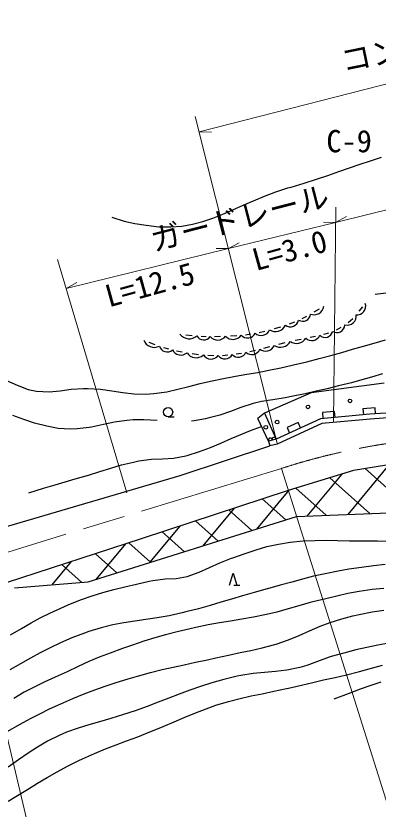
# Model space of a CAD drawing. Units: millimetres, scale not verified. Extents: x 40000 to 680000, y 20000 to 380000.
# Drawn here: x 194809 to 224557, y 262866 to 327999 of the extents above; entities that cross this region are included whole.
import ezdxf
from ezdxf.enums import TextEntityAlignment as Align

# ---------------------------------------------------------------- set-up
doc = ezdxf.new("R2010")
doc.units = ezdxf.units.MM
doc.header["$LTSCALE"] = 1000
doc.linetypes.add('CHAIN', pattern=[18.5, 12, -1.5, 3.5, -1.5])
for name, color, linetype, lineweight in [('M-BGD', 7, 'Continuous', 25), ('M-BGD-HTXT', 7, 'Continuous', 13), ('M-BMK', 2, 'CHAIN', 13), ('M-STR-HTXT', 7, 'Continuous', 13), ('M-STR-STRC', 7, 'Continuous', 25)]:
    doc.layers.add(name, color=color, linetype=linetype, lineweight=lineweight)
doc.styles.add('ＭＳ ゴシック', font='')
doc.styles.get('ＭＳ ゴシック').set_extended_font_data('MS Gothic')

msp = doc.modelspace()

# ---------------------------------------------------------------- linework, layer by layer
at = {"layer": 'M-BGD'}
for p, q in [((223076, 315818), (223940, 316108)), ((223940, 316108), (224820, 316385)), ((221341, 315210), (222215, 315518)), ((222215, 315518), (223076, 315818)), ((219493, 314581), (220439, 314897)), ((220439, 314897), (221341, 315210)), ((217153, 313871), (217414, 313947)), ((217414, 313947), (218490, 314263)), ((218490, 314263), (219493, 314581)), ((215215, 313191), (216155, 313546)), ((216155, 313546), (217153, 313871)), ((213464, 312443), (214322, 312820)), ((214322, 312820), (215215, 313191)), ((211811, 311721), (212631, 312072)), ((212631, 312072), (213464, 312443)), ((202700, 311478), (203709, 311129)), ((210167, 311123), (210993, 311401)), ((210993, 311401), (211811, 311721)), ((203709, 311129), (204587, 310944)), ((204587, 310944), (205507, 310801)), ((205507, 310801), (206546, 310683)), ((206546, 310683), (207521, 310668)), ((207521, 310668), (208441, 310745)), ((208441, 310745), (209320, 310900)), ((209320, 310900), (210167, 311123)), ((225443, 305261), (224323, 305113)), ((219310, 303686), (219735, 303934)), ((223012, 303753), (223301, 304104)), ((217292, 302722), (217710, 302884)), ((218318, 303156), (218697, 303347)), ((222103, 302833), (222469, 303162)), ((216035, 302319), (216559, 302475)), ((221130, 302223), (221516, 302426)), ((208760, 301810), (209298, 301756)), ((210013, 301700), (210433, 301681)), ((211110, 301676), (211600, 301687)), ((212442, 301722), (212942, 301754)), ((213666, 301823), (214109, 301883)), ((214801, 302009), (215260, 302113)), ((218965, 301606), (219415, 301695)), ((220090, 301853), (220504, 301976)), ((205734, 301204), (206230, 301012)), ((216416, 301038), (216929, 301169)), ((217738, 301363), (218230, 301465)), ((223342, 300874), (224234, 301130)), ((224234, 301130), (225158, 301387)), ((206920, 300778), (207335, 300661)), ((207999, 300507), (208460, 300417)), ((209274, 300272), (209800, 300197)), ((212912, 300238), (213347, 300309)), ((214030, 300444), (214473, 300544)), ((215182, 300719), (215651, 300839)), ((220673, 300113), (221580, 300367)), ((221580, 300367), (222464, 300621)), ((222464, 300621), (223342, 300874)), ((210582, 300127), (211059, 300111)), ((211778, 300124), (212225, 300156)), ((218710, 299598), (219722, 299857)), ((219722, 299857), (220673, 300113)), ((215586, 298903), (216567, 299102)), ((216567, 299102), (217617, 299336)), ((217617, 299336), (218710, 299598)), ((211861, 298224), (212843, 298406)), ((212843, 298406), (213765, 298570)), ((213765, 298570), (214666, 298730)), ((214666, 298730), (215586, 298903)), ((224009, 298332), (223025, 298047)), ((224911, 298616), (224009, 298332)), ((194029, 298065), (194905, 297669)), ((194905, 297669), (195821, 297316)), ((209002, 297570), (209937, 297818)), ((209937, 297818), (210779, 298010)), ((210779, 298010), (211861, 298224)), ((225064, 297836), (219066, 297048)), ((222371, 297877), (221312, 297617)), ((223025, 298047), (222371, 297877)), ((195821, 297316), (196496, 297176)), ((196496, 297176), (197535, 297138)), ((197535, 297138), (198453, 297218)), ((198453, 297218), (199356, 297335)), ((199356, 297335), (200352, 297404)), ((200352, 297404), (200682, 297403)), ((200682, 297403), (201747, 297335)), ((201747, 297335), (202696, 297210)), ((202696, 297210), (203592, 297073)), ((203592, 297073), (204500, 296969)), ((206138, 296987), (207196, 297135)), ((207196, 297135), (208119, 297336)), ((208119, 297336), (209002, 297570)), ((219066, 297048), (215239, 295368)), ((219472, 297178), (218561, 296973)), ((220367, 297388), (219472, 297178)), ((221312, 297617), (220367, 297388)), ((204500, 296969), (205484, 296945)), ((205484, 296945), (206138, 296987)), ((215908, 296465), (214993, 296332)), ((216916, 296627), (215908, 296465)), ((217572, 296762), (216916, 296627)), ((218561, 296973), (217572, 296762)), ((213295, 295852), (212422, 295525)), ((214302, 296172), (213295, 295852)), ((214993, 296332), (214302, 296172)), ((224306, 295825), (223309, 295743)), ((223309, 295743), (223350, 295245)), ((224347, 295327), (224306, 295825)), ((195455, 294861), (194563, 295187)), ((207311, 295086), (207811, 295086)), ((211554, 295219), (210563, 294958)), ((212422, 295525), (211554, 295219)), ((215239, 295368), (214682, 294938)), ((215239, 295368), (216179, 293232)), ((223880, 295295), (219816, 294910)), ((220977, 295522), (219981, 295428)), ((219981, 295428), (220028, 294930)), ((221024, 295024), (220977, 295522)), ((227870, 295564), (223880, 295295)), ((227891, 295164), (223913, 294897)), ((196332, 294564), (195455, 294861)), ((197348, 294297), (196332, 294564)), ((202008, 294441), (201033, 294236)), ((202900, 294647), (202008, 294441)), ((203921, 294789), (202900, 294647)), ((204449, 294825), (203921, 294789)), ((205327, 294840), (204449, 294825)), ((206422, 294789), (205327, 294840)), ((209442, 294759), (209225, 294733)), ((210381, 294922), (209442, 294759)), ((210563, 294958), (210381, 294922)), ((215561, 293081), (214682, 294938)), ((219816, 294910), (216179, 293232)), ((219921, 294519), (216274, 292843)), ((217984, 294615), (217076, 294196)), ((218193, 294161), (217984, 294615)), ((223913, 294897), (219921, 294519)), ((198287, 294128), (197348, 294297)), ((199281, 294070), (198287, 294128)), ((199841, 294083), (199281, 294070)), ((200815, 294202), (199841, 294083)), ((201033, 294236), (200815, 294202)), ((213415, 293687), (214073, 293943)), ((214073, 293943), (214993, 294282)), ((217076, 294196), (217285, 293742)), ((211642, 292919), (212491, 293296)), ((212491, 293296), (213415, 293687)), ((216179, 293232), (215561, 293081)), ((208305, 290271), (215656, 292692)), ((209897, 292219), (210801, 292560)), ((210801, 292560), (211642, 292919)), ((215561, 293081), (215656, 292692)), ((216274, 292843), (215656, 292692)), ((207765, 291690), (208768, 291871)), ((208768, 291871), (208864, 291897)), ((208864, 291897), (209897, 292219)), ((203488, 291125), (204462, 291368)), ((204462, 291368), (204905, 291462)), ((204905, 291462), (205935, 291598)), ((205935, 291598), (206855, 291637)), ((206855, 291637), (207765, 291690)), ((229194, 291738), (222540, 290672)), ((200681, 290268), (201705, 290578)), ((201705, 290578), (202605, 290863)), ((202605, 290863), (203488, 291125)), ((222540, 290672), (217182, 289041)), ((225446, 291137), (222061, 287061)), ((223499, 290825), (227454, 287274)), ((189246, 284665), (208305, 290271)), ((198846, 289734), (199678, 289978)), ((199678, 289978), (200672, 290266)), ((200672, 290266), (200681, 290268)), ((221563, 290374), (218701, 286928)), ((220590, 290078), (223870, 287133)), ((195879, 288848), (197091, 289211)), ((197091, 289211), (198032, 289493)), ((198032, 289493), (198846, 289734)), ((217795, 289228), (220286, 286991)), ((217182, 289041), (205093, 285059)), ((217215, 289052), (214567, 285863)), ((215045, 288337), (216964, 286614)), ((212743, 287579), (210174, 284485)), ((212307, 287435), (214190, 285744)), ((217859, 286895), (238996, 287730)), ((200749, 281530), (217859, 286895)), ((208270, 286106), (205781, 283108)), ((209570, 286534), (211417, 284875)), ((206832, 285632), (208644, 284005)), ((205093, 285059), (194020, 281453)), ((203803, 284639), (201388, 281730)), ((204095, 284730), (205870, 283136)), ((215429, 284418), (216363, 284632)), ((216363, 284632), (217325, 284781)), ((217325, 284781), (218410, 284887)), ((218410, 284887), (219386, 284934)), ((219386, 284934), (220307, 284939)), ((220307, 284939), (221227, 284922)), ((221227, 284922), (222198, 284901)), ((222198, 284901), (223275, 284894)), ((223275, 284894), (223405, 284895)), ((223405, 284895), (224516, 284892)), ((224516, 284892), (225536, 284868)), ((213647, 283854), (214553, 284158)), ((214553, 284158), (215429, 284418)), ((201357, 283828), (203097, 282266)), ((211546, 283092), (212504, 283471)), ((212504, 283471), (212627, 283512)), ((212627, 283512), (213647, 283854)), ((199350, 283189), (197770, 281286)), ((198619, 282927), (200223, 281487)), ((209868, 282319), (210712, 282700)), ((210712, 282700), (211546, 283092)), ((223196, 282719), (222149, 282561)), ((224184, 282843), (223196, 282719)), ((225130, 282939), (224184, 282843)), ((208877, 281978), (209868, 282319)), ((212362, 281246), (212662, 282246)), ((212662, 282246), (212962, 281246)), ((220201, 282197), (219246, 281981)), ((221274, 282409), (220201, 282197)), ((222149, 282561), (221274, 282409)), ((194703, 281034), (200749, 281530)), ((204705, 281345), (205754, 281572)), ((205754, 281572), (206054, 281637)), ((206054, 281637), (207057, 281763)), ((207057, 281763), (207962, 281812)), ((207962, 281812), (208877, 281978)), ((217461, 281512), (216517, 281250)), ((218352, 281754), (217461, 281512)), ((219246, 281981), (218352, 281754)), ((201962, 280662), (202843, 280907)), ((202843, 280907), (203746, 281129)), ((203746, 281129), (204705, 281345)), ((212712, 281246), (213212, 281246)), ((215456, 280960), (214390, 280665)), ((215462, 280961), (215456, 280960)), ((216517, 281250), (215462, 280961)), ((223000, 280743), (222080, 280566)), ((224054, 280896), (223000, 280743)), ((225032, 280994), (224054, 280896)), ((200126, 280039), (201067, 280378)), ((201067, 280378), (201962, 280662)), ((212527, 280113), (211651, 279848)), ((213427, 280384), (212527, 280113)), ((214390, 280665), (213427, 280384)), ((220010, 280083), (218966, 279821)), ((220160, 280118), (220010, 280083)), ((221174, 280359), (220160, 280118)), ((222080, 280566), (221174, 280359)), ((198501, 279373), (199102, 279629)), ((199102, 279629), (200126, 280039)), ((210759, 279585), (209813, 279322)), ((211651, 279848), (210759, 279585)), ((218049, 279563), (217169, 279307)), ((218966, 279821), (218049, 279563)), ((196813, 278580), (197607, 278970)), ((197607, 278970), (198501, 279373)), ((208474, 278980), (207401, 278746)), ((208773, 279053), (208474, 278980)), ((209813, 279322), (208773, 279053)), ((215397, 278850), (214325, 278626)), ((216232, 279052), (215397, 278850)), ((217169, 279307), (216232, 279052)), ((222489, 278726), (223012, 278840)), ((223012, 278840), (224078, 279054)), ((224078, 279054), (225032, 279216)), ((195264, 277710), (196054, 278171)), ((196054, 278171), (196813, 278580)), ((203669, 278166), (202758, 277992)), ((204566, 278304), (203669, 278166)), ((205470, 278432), (204566, 278304)), ((206407, 278571), (205470, 278432)), ((207401, 278746), (206407, 278571)), ((211535, 278161), (210595, 277996)), ((212439, 278306), (211535, 278161)), ((213354, 278452), (212439, 278306)), ((214325, 278626), (213354, 278452)), ((219797, 277883), (220608, 278187)), ((220608, 278187), (221580, 278496)), ((221580, 278496), (222489, 278726)), ((194376, 277165), (195264, 277710)), ((201806, 277760), (200791, 277447)), ((202758, 277992), (201806, 277760)), ((209109, 277675), (208048, 277414)), ((209574, 277784), (209109, 277675)), ((210595, 277996), (209574, 277784)), ((218079, 277125), (218911, 277501)), ((218911, 277501), (219797, 277883)), ((199416, 276926), (198483, 276526)), ((200451, 277326), (199416, 276926)), ((200791, 277447), (200451, 277326)), ((206217, 276918), (205330, 276647)), ((207103, 277168), (206217, 276918)), ((208048, 277414), (207103, 277168)), ((217206, 276764), (218079, 277125)), ((198483, 276526), (197621, 276118)), ((204385, 276334), (203559, 276046)), ((205330, 276647), (204385, 276334)), ((215042, 276115), (216070, 276390)), ((216070, 276390), (216193, 276425)), ((216193, 276425), (217206, 276764)), ((224538, 276324), (223639, 276144)), ((225443, 276488), (224538, 276324)), ((196803, 275698), (196001, 275259)), ((197621, 276118), (196803, 275698)), ((202543, 275678), (201650, 275333)), ((203559, 276046), (202543, 275678)), ((211221, 275289), (212278, 275521)), ((212278, 275521), (213218, 275714)), ((213218, 275714), (214116, 275901)), ((214116, 275901), (215042, 276115)), ((221744, 275686), (220691, 275388)), ((222717, 275935), (221744, 275686)), ((223639, 276144), (222717, 275935)), ((196001, 275259), (195185, 274796)), ((200804, 274979), (199926, 274584)), ((201650, 275333), (200804, 274979)), ((208620, 274726), (209549, 274921)), ((209549, 274921), (210554, 275138)), ((210554, 275138), (211221, 275289)), ((219573, 274996), (218709, 274662)), ((220529, 275339), (219573, 274996)), ((220691, 275388), (220529, 275339)), ((195185, 274796), (194327, 274304)), ((199926, 274584), (199012, 274152)), ((205857, 274082), (206818, 274326)), ((206818, 274326), (207724, 274534)), ((207724, 274534), (208620, 274726)), ((217069, 274276), (216125, 274165)), ((218114, 274487), (217069, 274276)), ((218709, 274662), (218114, 274487)), ((223034, 274173), (224010, 274436)), ((224010, 274436), (224921, 274691)), ((198027, 273690), (197143, 273284)), ((199012, 274152), (198027, 273690)), ((204028, 273553), (204799, 273783)), ((204799, 273783), (205857, 274082)), ((212971, 273777), (211888, 273506)), ((213281, 273844), (212971, 273777)), ((214294, 274008), (213281, 273844)), ((215221, 274096), (214294, 274008)), ((216125, 274165), (215221, 274096)), ((220084, 273470), (221026, 273686)), ((221026, 273686), (221960, 273905)), ((221960, 273905), (223034, 274173)), ((197143, 273284), (196312, 272890)), ((201288, 272663), (202153, 272964)), ((202153, 272964), (203053, 273254)), ((203053, 273254), (204028, 273553)), ((209968, 272929), (209087, 272624)), ((210895, 273223), (209968, 272929)), ((211888, 273506), (210895, 273223)), ((217205, 272810), (218257, 273055)), ((218257, 273055), (219189, 273267)), ((219189, 273267), (220084, 273470)), ((223121, 272742), (223996, 273049)), ((223996, 273049), (224818, 273315)), ((195491, 272464), (194633, 271961)), ((196312, 272890), (195491, 272464)), ((199498, 271955), (200416, 272333)), ((200416, 272333), (201288, 272663)), ((208230, 272308), (207375, 271982)), ((209087, 272624), (208230, 272308)), ((214132, 272159), (215032, 272345)), ((215032, 272345), (215983, 272540)), ((215983, 272540), (217031, 272770)), ((217031, 272770), (217205, 272810)), ((220958, 271916), (222130, 272371)), ((222130, 272371), (223121, 272742)), ((198491, 271510), (199498, 271955)), ((206499, 271647), (205581, 271301)), ((207375, 271982), (206499, 271647)), ((211238, 271390), (212283, 271708)), ((212283, 271708), (213232, 271956)), ((213232, 271956), (214132, 272159)), ((196785, 270704), (197584, 271091)), ((197584, 271091), (198491, 271510)), ((205581, 271301), (204600, 270947)), ((209497, 270758), (210426, 271111)), ((210426, 271111), (211238, 271390)), ((195166, 269840), (196021, 270309)), ((196021, 270309), (196785, 270704)), ((202616, 270302), (201684, 270041)), ((203652, 270623), (202616, 270302)), ((204600, 270947), (203652, 270623)), ((207798, 270036), (208642, 270403)), ((208642, 270403), (209497, 270758)), ((194098, 269233), (195166, 269840)), ((200801, 269796), (199915, 269523)), ((201684, 270041), (200801, 269796)), ((205896, 269230), (206904, 269648)), ((206904, 269648), (207798, 270036)), ((198973, 269176), (198367, 268918)), ((199915, 269523), (198973, 269176)), ((204811, 268807), (205822, 269200)), ((205822, 269200), (205896, 269230)), ((197400, 268444), (196573, 267964)), ((198367, 268918), (197400, 268444)), ((203034, 268143), (203897, 268465)), ((203897, 268465), (204811, 268807)), ((196573, 267964), (195810, 267461)), ((201268, 267435), (202173, 267810)), ((202173, 267810), (203034, 268143)), ((195810, 267461), (195036, 266916)), ((200270, 266986), (201268, 267435)), ((195036, 266916), (194178, 266314)), ((199039, 266382), (199989, 266853)), ((199989, 266853), (200270, 266986)), ((197390, 265475), (198189, 265929)), ((198189, 265929), (199039, 266382)), ((196594, 265001), (197390, 265475)), ((194815, 263917), (195752, 264488)), ((195752, 264488), (196594, 265001)), ((194169, 263519), (194815, 263917))]:
    msp.add_line(p, q, dxfattribs=at)
for centre, radius in [((222246, 296384), 150), ((207311, 295461), 375), ((218798, 295891), 150), ((216257, 294645), 150), ((215332, 294224), 150)]:
    msp.add_circle(centre, radius, dxfattribs=at)
for centre, radius, start, end in [((222827, 304168), 712, 263.8964, 17.92327), ((219297, 304269), 812, 248.80488, 351.72658), ((217350, 303158), 688, 234.09274, 348.34721), ((218366, 303558), 639, 237.56176, 355.93622), ((222003, 303351), 756, 255.78488, 8.30374), ((216126, 302970), 899, 237.56089, 335.73504), ((221176, 302628), 641, 236.82265, 359.04616), ((209042, 302432), 950, 216.82661, 311.79783), ((210237, 302026), 638, 208.3683, 326.54589), ((211389, 302180), 799, 219.16697, 323.3788), ((212640, 302260), 826, 222.39557, 324.97661), ((213836, 302236), 688, 220.89831, 334.69993), ((214955, 302501), 748, 228.40281, 337.15256), ((219104, 302059), 719, 226.48788, 336.41068), ((220201, 302239), 642, 226.84905, 346.71168), ((206163, 301684), 907, 199.55578, 298.10231), ((215311, 301258), 790, 232.5211, 336.21003), ((216537, 301708), 919, 236.81854, 331.72932), ((217862, 301959), 858, 233.12998, 330.56845), ((207221, 301060), 655, 195.54542, 312.86507), ((208353, 300903), 758, 205.25268, 312.38093), ((209612, 300808), 881, 211.8358, 312.16932), ((213077, 300639), 671, 221.67769, 336.7196), ((214174, 300893), 707, 227.24299, 338.21465), ((210831, 300567), 751, 213.31812, 322.64884), ((211976, 300520), 683, 216.71377, 331.37029), ((215708, 293161), 162, 358.57337, 209.42649), ((216017, 293236), 162, 358.57337, 209.42649)]:
    msp.add_arc(centre, radius, start, end, dxfattribs=at)
at = {"layer": 'M-BGD-HTXT'}
msp.add_line((216613, 290843), (225683, 262112), dxfattribs=at)
at = {"layer": 'M-BMK'}
msp.add_line((216613, 290843), (157951, 272899), dxfattribs=at)
msp.add_arc((233699, 237676), 55845, 83.61155, 107.8156, dxfattribs=at)
at = {"layer": 'M-STR-HTXT'}
for p, q in [((242665, 326881), (209860, 318467)), ((216270, 292917), (209539, 319748)), ((209860, 318467), (210864, 318456)), ((221067, 311041), (242288, 316240)), ((220901, 294656), (221080, 312279)), ((221067, 311041), (221948, 311524)), ((212264, 308885), (221067, 311041)), ((221067, 311041), (220063, 311063)), ((198942, 305621), (212264, 308885)), ((212264, 308885), (211260, 308906)), ((212264, 308885), (213145, 309368)), ((203928, 288834), (198238, 307991)), ((198942, 305621), (199823, 306104)), ((192959, 273529), (199074, 247721))]:
    msp.add_line(p, q, dxfattribs=at)

# ---------------------------------------------------------------- texts
at = {"layer": 'M-STR-HTXT', "style": 'ＭＳ ゴシック'}
for s, rotation, p in [('コンクリート', 11.627, (221823, 322830)), ('ガードレール', 14.473, (206289, 308116)), ('L=3.0', 15.448, (214672, 306515)), ('L=12.5', 15.448, (202594, 303527))]:
    msp.add_text(s, height=1833, rotation=rotation, dxfattribs=at).set_placement(p, align=Align.BOTTOM_LEFT)
at = {"layer": 'M-STR-STRC', "style": 'ＭＳ ゴシック'}
msp.add_text('C-9', height=1833, dxfattribs=at).set_placement((220304, 316248), align=Align.BOTTOM_LEFT)

doc.saveas('drawing.dxf')
